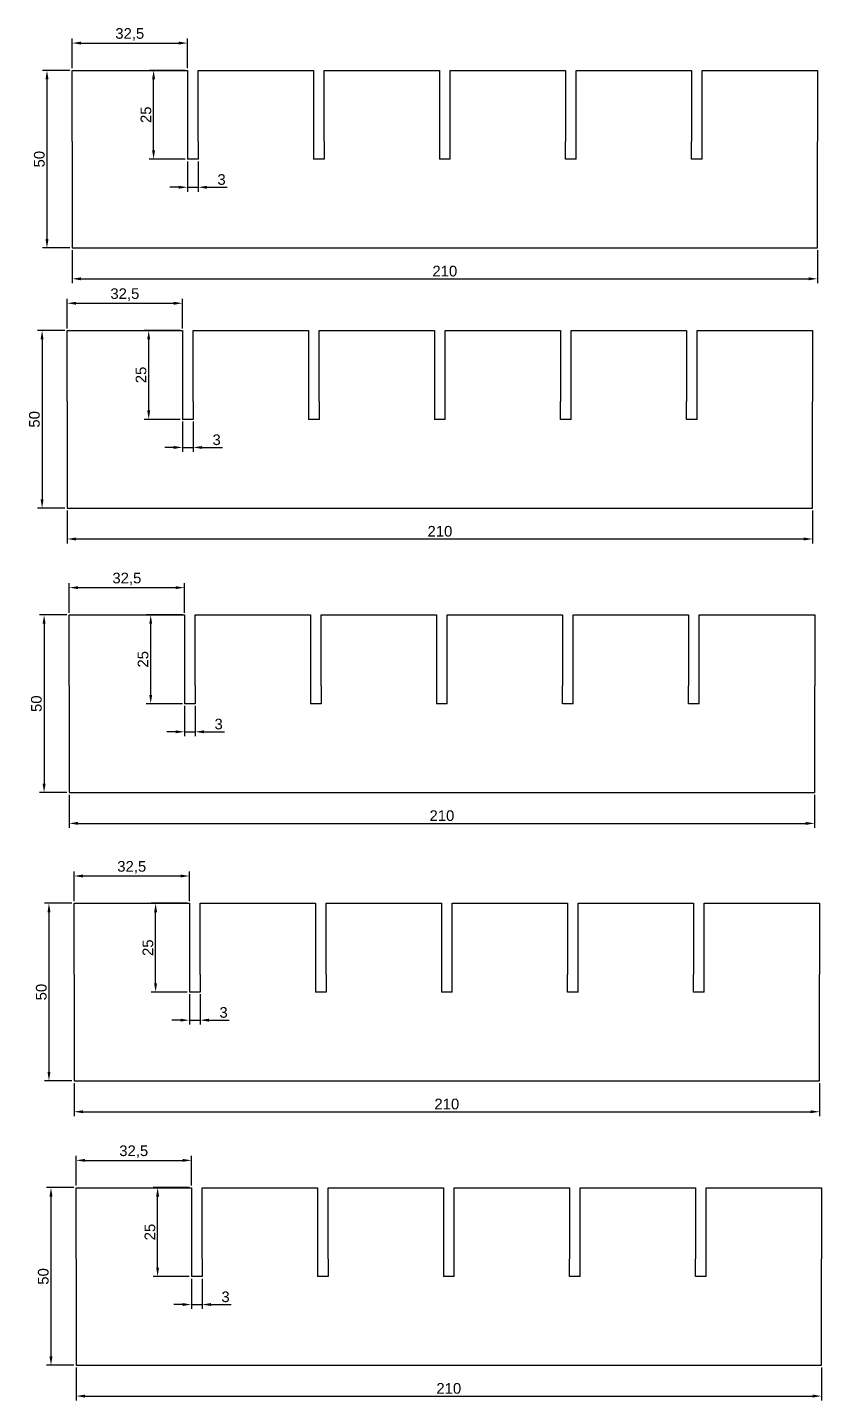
# Model space of a CAD drawing. Header units: millimetres. Extents: x 1713 to 2169, y 1382 to 1769.
# Drawn here: x 1713.5 to 1937.2, y 1382.4 to 1769 of the extents above; entities that cross this region are included whole.
import ezdxf

# ---------------------------------------------------------------- set-up
doc = ezdxf.new("R2010")
doc.units = ezdxf.units.MM
doc.layers.add('치수', color=1, linetype='Continuous')
doc.styles.get("Standard").update_dxf_attribs({"font": 'arial.ttf'})
doc.dimstyles.new('ISO-25', dxfattribs={"dimtxt": 3, "dimasz": 2.5, "dimexe": 1.25, "dimexo": 0.625, "dimtad": 1, "dimtxsty": 'Standard', "dimcen": 2.5, "dimclrt": 2, "dimadec": 0, "dimazin": 0, "dimtfac": 1, "dimtmove": 0, "dimatfit": 3, "dimfxl": 1, "dimarcsym": 0})

# ---------------------------------------------------------------- blocks, each defined once
blk = doc.blocks.new('*D13')
at = {"layer": 'Defpoints', "color": 0, "transparency": 16777216}
for p in [(1727.15, 1442.35), (1720.09, 1392.35), (1727.15, 1392.35)]:
    blk.add_point(p, dxfattribs=at)
at = {"layer": '치수', "color": 0, "lineweight": -2, "transparency": 16777216}
for p, q in [((1726.53, 1442.35), (1718.84, 1442.35)), ((1720.09, 1439.85), (1720.09, 1394.85)), ((1726.53, 1392.35), (1718.84, 1392.35))]:
    blk.add_line(p, q, dxfattribs=at)
at = {"layer": '치수', "color": 0, "transparency": 16777216}
for points in [[(1719.67, 1439.85), (1720.51, 1439.85), (1720.09, 1442.35)], [(1719.67, 1394.85), (1720.51, 1394.85), (1720.09, 1392.35)]]:
    blk.add_solid(points, dxfattribs=at)
at = {"layer": '치수', "color": 2, "transparency": 16777216, "insert": (1717.93, 1417.35), "char_height": 3, "attachment_point": 5, "rotation": 90}
blk.add_mtext('50', dxfattribs=at)
blk = doc.blocks.new('*D14')
at = {"layer": 'Defpoints', "color": 0, "transparency": 16777216}
for p in [(1759.65, 1450.04), (1727.15, 1442.35), (1759.65, 1442.35)]:
    blk.add_point(p, dxfattribs=at)
at = {"layer": '치수', "color": 0, "lineweight": -2, "transparency": 16777216}
for p, q in [((1727.15, 1442.97), (1727.15, 1451.29)), ((1729.65, 1450.04), (1757.15, 1450.04)), ((1759.65, 1442.97), (1759.65, 1451.29))]:
    blk.add_line(p, q, dxfattribs=at)
at = {"layer": '치수', "color": 0, "transparency": 16777216}
for points in [[(1729.65, 1450.45), (1729.65, 1449.62), (1727.15, 1450.04)], [(1757.15, 1450.45), (1757.15, 1449.62), (1759.65, 1450.04)]]:
    blk.add_solid(points, dxfattribs=at)
at = {"layer": '치수', "color": 2, "transparency": 16777216, "insert": (1743.4, 1452.46), "char_height": 3, "attachment_point": 5}
blk.add_mtext('32,5', dxfattribs=at)
blk = doc.blocks.new('*D15')
at = {"layer": 'Defpoints', "color": 0, "transparency": 16777216}
for p in [(1750.12, 1442.35), (1759.65, 1442.35), (1759.65, 1417.35)]:
    blk.add_point(p, dxfattribs=at)
at = {"layer": '치수', "color": 0, "lineweight": -2, "transparency": 16777216}
for p, q in [((1759.03, 1442.35), (1748.87, 1442.35)), ((1750.12, 1419.85), (1750.12, 1439.85)), ((1759.03, 1417.35), (1748.87, 1417.35))]:
    blk.add_line(p, q, dxfattribs=at)
at = {"layer": '치수', "color": 0, "transparency": 16777216}
for points in [[(1749.71, 1439.85), (1750.54, 1439.85), (1750.12, 1442.35)], [(1749.71, 1419.85), (1750.54, 1419.85), (1750.12, 1417.35)]]:
    blk.add_solid(points, dxfattribs=at)
at = {"layer": '치수', "color": 2, "transparency": 16777216, "insert": (1747.97, 1429.85), "char_height": 3, "attachment_point": 5, "rotation": 90}
blk.add_mtext('25', dxfattribs=at)
blk = doc.blocks.new('*D16')
at = {"layer": 'Defpoints', "color": 0, "transparency": 16777216}
for p in [(1759.65, 1417.35), (1762.65, 1417.35), (1762.65, 1409.44)]:
    blk.add_point(p, dxfattribs=at)
at = {"layer": '치수', "color": 0, "lineweight": -2, "transparency": 16777216}
for p, q in [((1759.65, 1416.72), (1759.65, 1408.19)), ((1762.65, 1416.72), (1762.65, 1408.19)), ((1757.15, 1409.44), (1754.65, 1409.44)), ((1759.65, 1409.44), (1762.65, 1409.44)), ((1765.15, 1409.44), (1770.87, 1409.44))]:
    blk.add_line(p, q, dxfattribs=at)
at = {"layer": '치수', "color": 0, "transparency": 16777216}
for points in [[(1757.15, 1409.86), (1757.15, 1409.03), (1759.65, 1409.44)], [(1765.15, 1409.86), (1765.15, 1409.03), (1762.65, 1409.44)]]:
    blk.add_solid(points, dxfattribs=at)
at = {"layer": '치수', "color": 2, "transparency": 16777216, "insert": (1769.26, 1411.6), "char_height": 3, "attachment_point": 5}
blk.add_mtext('3', dxfattribs=at)
blk = doc.blocks.new('*D17')
at = {"layer": 'Defpoints', "color": 0, "transparency": 16777216}
for p in [(1727.15, 1392.35), (1937.15, 1392.35), (1937.15, 1383.67)]:
    blk.add_point(p, dxfattribs=at)
at = {"layer": '치수', "color": 0, "lineweight": -2, "transparency": 16777216}
for p, q in [((1727.15, 1391.72), (1727.15, 1382.42)), ((1937.15, 1391.72), (1937.15, 1382.42)), ((1729.65, 1383.67), (1934.65, 1383.67))]:
    blk.add_line(p, q, dxfattribs=at)
at = {"layer": '치수', "color": 0, "transparency": 16777216}
for points in [[(1729.65, 1384.08), (1729.65, 1383.25), (1727.15, 1383.67)], [(1934.65, 1384.08), (1934.65, 1383.25), (1937.15, 1383.67)]]:
    blk.add_solid(points, dxfattribs=at)
at = {"layer": '치수', "color": 2, "transparency": 16777216, "insert": (1832.15, 1385.82), "char_height": 3, "attachment_point": 5}
blk.add_mtext('210', dxfattribs=at)
blk = doc.blocks.new('*D49')
at = {"layer": 'Defpoints', "color": 0, "transparency": 16777216}
for p in [(1726.59, 1522.41), (1719.52, 1472.41), (1726.59, 1472.41)]:
    blk.add_point(p, dxfattribs=at)
at = {"layer": '치수', "color": 0, "lineweight": -2, "transparency": 16777216}
for p, q in [((1725.96, 1522.41), (1718.27, 1522.41)), ((1719.52, 1519.91), (1719.52, 1474.91)), ((1725.96, 1472.41), (1718.27, 1472.41))]:
    blk.add_line(p, q, dxfattribs=at)
at = {"layer": '치수', "color": 0, "transparency": 16777216}
for points in [[(1719.11, 1519.91), (1719.94, 1519.91), (1719.52, 1522.41)], [(1719.11, 1474.91), (1719.94, 1474.91), (1719.52, 1472.41)]]:
    blk.add_solid(points, dxfattribs=at)
at = {"layer": '치수', "color": 2, "transparency": 16777216, "insert": (1717.37, 1497.41), "char_height": 3, "attachment_point": 5, "rotation": 90}
blk.add_mtext('50', dxfattribs=at)
blk = doc.blocks.new('*D50')
at = {"layer": 'Defpoints', "color": 0, "transparency": 16777216}
for p in [(1759.09, 1530.1), (1726.59, 1522.41), (1759.09, 1522.41)]:
    blk.add_point(p, dxfattribs=at)
at = {"layer": '치수', "color": 0, "lineweight": -2, "transparency": 16777216}
for p, q in [((1726.59, 1523.04), (1726.59, 1531.35)), ((1759.09, 1523.04), (1759.09, 1531.35)), ((1729.09, 1530.1), (1756.59, 1530.1))]:
    blk.add_line(p, q, dxfattribs=at)
at = {"layer": '치수', "color": 0, "transparency": 16777216}
for points in [[(1729.09, 1530.51), (1729.09, 1529.68), (1726.59, 1530.1)], [(1756.59, 1530.51), (1756.59, 1529.68), (1759.09, 1530.1)]]:
    blk.add_solid(points, dxfattribs=at)
at = {"layer": '치수', "color": 2, "transparency": 16777216, "insert": (1742.84, 1532.53), "char_height": 3, "attachment_point": 5}
blk.add_mtext('32,5', dxfattribs=at)
blk = doc.blocks.new('*D51')
at = {"layer": 'Defpoints', "color": 0, "transparency": 16777216}
for p in [(1749.56, 1522.41), (1759.09, 1522.41), (1759.09, 1497.41)]:
    blk.add_point(p, dxfattribs=at)
at = {"layer": '치수', "color": 0, "lineweight": -2, "transparency": 16777216}
for p, q in [((1758.46, 1522.41), (1748.31, 1522.41)), ((1749.56, 1499.91), (1749.56, 1519.91)), ((1758.46, 1497.41), (1748.31, 1497.41))]:
    blk.add_line(p, q, dxfattribs=at)
at = {"layer": '치수', "color": 0, "transparency": 16777216}
for points in [[(1749.14, 1519.91), (1749.97, 1519.91), (1749.56, 1522.41)], [(1749.14, 1499.91), (1749.97, 1499.91), (1749.56, 1497.41)]]:
    blk.add_solid(points, dxfattribs=at)
at = {"layer": '치수', "color": 2, "transparency": 16777216, "insert": (1747.4, 1509.91), "char_height": 3, "attachment_point": 5, "rotation": 90}
blk.add_mtext('25', dxfattribs=at)
blk = doc.blocks.new('*D52')
at = {"layer": 'Defpoints', "color": 0, "transparency": 16777216}
for p in [(1759.09, 1497.41), (1762.09, 1497.41), (1762.09, 1489.51)]:
    blk.add_point(p, dxfattribs=at)
at = {"layer": '치수', "color": 0, "lineweight": -2, "transparency": 16777216}
for p, q in [((1759.09, 1496.79), (1759.09, 1488.26)), ((1762.09, 1496.79), (1762.09, 1488.26)), ((1756.59, 1489.51), (1754.09, 1489.51)), ((1759.09, 1489.51), (1762.09, 1489.51)), ((1764.59, 1489.51), (1770.3, 1489.51))]:
    blk.add_line(p, q, dxfattribs=at)
at = {"layer": '치수', "color": 0, "transparency": 16777216}
for points in [[(1756.59, 1489.92), (1756.59, 1489.09), (1759.09, 1489.51)], [(1764.59, 1489.92), (1764.59, 1489.09), (1762.09, 1489.51)]]:
    blk.add_solid(points, dxfattribs=at)
at = {"layer": '치수', "color": 2, "transparency": 16777216, "insert": (1768.7, 1491.66), "char_height": 3, "attachment_point": 5}
blk.add_mtext('3', dxfattribs=at)
blk = doc.blocks.new('*D53')
at = {"layer": 'Defpoints', "color": 0, "transparency": 16777216}
for p in [(1726.59, 1472.41), (1936.59, 1472.41), (1936.59, 1463.73)]:
    blk.add_point(p, dxfattribs=at)
at = {"layer": '치수', "color": 0, "lineweight": -2, "transparency": 16777216}
for p, q in [((1726.59, 1471.79), (1726.59, 1462.48)), ((1936.59, 1471.79), (1936.59, 1462.48)), ((1729.09, 1463.73), (1934.09, 1463.73))]:
    blk.add_line(p, q, dxfattribs=at)
at = {"layer": '치수', "color": 0, "transparency": 16777216}
for points in [[(1729.09, 1464.14), (1729.09, 1463.31), (1726.59, 1463.73)], [(1934.09, 1464.14), (1934.09, 1463.31), (1936.59, 1463.73)]]:
    blk.add_solid(points, dxfattribs=at)
at = {"layer": '치수', "color": 2, "transparency": 16777216, "insert": (1831.59, 1465.88), "char_height": 3, "attachment_point": 5}
blk.add_mtext('210', dxfattribs=at)
blk = doc.blocks.new('*D80')
at = {"layer": 'Defpoints', "color": 0, "transparency": 16777216}
for p in [(1725.21, 1603.6), (1718.15, 1553.6), (1725.21, 1553.6)]:
    blk.add_point(p, dxfattribs=at)
at = {"layer": '치수', "color": 0, "lineweight": -2, "transparency": 16777216}
for p, q in [((1724.59, 1603.6), (1716.9, 1603.6)), ((1718.15, 1601.1), (1718.15, 1556.1)), ((1724.59, 1553.6), (1716.9, 1553.6))]:
    blk.add_line(p, q, dxfattribs=at)
at = {"layer": '치수', "color": 0, "transparency": 16777216}
for points in [[(1717.73, 1601.1), (1718.57, 1601.1), (1718.15, 1603.6)], [(1717.73, 1556.1), (1718.57, 1556.1), (1718.15, 1553.6)]]:
    blk.add_solid(points, dxfattribs=at)
at = {"layer": '치수', "color": 2, "transparency": 16777216, "insert": (1715.99, 1578.6), "char_height": 3, "attachment_point": 5, "rotation": 90}
blk.add_mtext('50', dxfattribs=at)
blk = doc.blocks.new('*D81')
at = {"layer": 'Defpoints', "color": 0, "transparency": 16777216}
for p in [(1757.71, 1611.28), (1725.21, 1603.6), (1757.71, 1603.6)]:
    blk.add_point(p, dxfattribs=at)
at = {"layer": '치수', "color": 0, "lineweight": -2, "transparency": 16777216}
for p, q in [((1725.21, 1604.22), (1725.21, 1612.53)), ((1757.71, 1604.22), (1757.71, 1612.53)), ((1727.71, 1611.28), (1755.21, 1611.28))]:
    blk.add_line(p, q, dxfattribs=at)
at = {"layer": '치수', "color": 0, "transparency": 16777216}
for points in [[(1727.71, 1611.7), (1727.71, 1610.87), (1725.21, 1611.28)], [(1755.21, 1611.7), (1755.21, 1610.87), (1757.71, 1611.28)]]:
    blk.add_solid(points, dxfattribs=at)
at = {"layer": '치수', "color": 2, "transparency": 16777216, "insert": (1741.46, 1613.71), "char_height": 3, "attachment_point": 5}
blk.add_mtext('32,5', dxfattribs=at)
blk = doc.blocks.new('*D82')
at = {"layer": 'Defpoints', "color": 0, "transparency": 16777216}
for p in [(1748.18, 1603.6), (1757.71, 1603.6), (1757.71, 1578.6)]:
    blk.add_point(p, dxfattribs=at)
at = {"layer": '치수', "color": 0, "lineweight": -2, "transparency": 16777216}
for p, q in [((1757.09, 1603.6), (1746.93, 1603.6)), ((1748.18, 1581.1), (1748.18, 1601.1)), ((1757.09, 1578.6), (1746.93, 1578.6))]:
    blk.add_line(p, q, dxfattribs=at)
at = {"layer": '치수', "color": 0, "transparency": 16777216}
for points in [[(1747.77, 1601.1), (1748.6, 1601.1), (1748.18, 1603.6)], [(1747.77, 1581.1), (1748.6, 1581.1), (1748.18, 1578.6)]]:
    blk.add_solid(points, dxfattribs=at)
at = {"layer": '치수', "color": 2, "transparency": 16777216, "insert": (1746.03, 1591.1), "char_height": 3, "attachment_point": 5, "rotation": 90}
blk.add_mtext('25', dxfattribs=at)
blk = doc.blocks.new('*D83')
at = {"layer": 'Defpoints', "color": 0, "transparency": 16777216}
for p in [(1757.71, 1578.6), (1760.71, 1578.6), (1760.71, 1570.69)]:
    blk.add_point(p, dxfattribs=at)
at = {"layer": '치수', "color": 0, "lineweight": -2, "transparency": 16777216}
for p, q in [((1757.71, 1577.97), (1757.71, 1569.44)), ((1760.71, 1577.97), (1760.71, 1569.44)), ((1755.21, 1570.69), (1752.71, 1570.69)), ((1757.71, 1570.69), (1760.71, 1570.69)), ((1763.21, 1570.69), (1768.93, 1570.69))]:
    blk.add_line(p, q, dxfattribs=at)
at = {"layer": '치수', "color": 0, "transparency": 16777216}
for points in [[(1755.21, 1571.11), (1755.21, 1570.28), (1757.71, 1570.69)], [(1763.21, 1571.11), (1763.21, 1570.28), (1760.71, 1570.69)]]:
    blk.add_solid(points, dxfattribs=at)
at = {"layer": '치수', "color": 2, "transparency": 16777216, "insert": (1767.32, 1572.85), "char_height": 3, "attachment_point": 5}
blk.add_mtext('3', dxfattribs=at)
blk = doc.blocks.new('*D84')
at = {"layer": 'Defpoints', "color": 0, "transparency": 16777216}
for p in [(1725.21, 1553.6), (1935.21, 1553.6), (1935.21, 1544.91)]:
    blk.add_point(p, dxfattribs=at)
at = {"layer": '치수', "color": 0, "lineweight": -2, "transparency": 16777216}
for p, q in [((1725.21, 1552.97), (1725.21, 1543.66)), ((1935.21, 1552.97), (1935.21, 1543.66)), ((1727.71, 1544.91), (1932.71, 1544.91))]:
    blk.add_line(p, q, dxfattribs=at)
at = {"layer": '치수', "color": 0, "transparency": 16777216}
for points in [[(1727.71, 1545.33), (1727.71, 1544.5), (1725.21, 1544.91)], [(1932.71, 1545.33), (1932.71, 1544.5), (1935.21, 1544.91)]]:
    blk.add_solid(points, dxfattribs=at)
at = {"layer": '치수', "color": 2, "transparency": 16777216, "insert": (1830.21, 1547.07), "char_height": 3, "attachment_point": 5}
blk.add_mtext('210', dxfattribs=at)
blk = doc.blocks.new('*D90')
at = {"layer": 'Defpoints', "color": 0, "transparency": 16777216}
for p in [(1724.65, 1683.66), (1717.58, 1633.66), (1724.65, 1633.66)]:
    blk.add_point(p, dxfattribs=at)
at = {"layer": '치수', "color": 0, "lineweight": -2, "transparency": 16777216}
for p, q in [((1724.02, 1683.66), (1716.33, 1683.66)), ((1717.58, 1681.16), (1717.58, 1636.16)), ((1724.02, 1633.66), (1716.33, 1633.66))]:
    blk.add_line(p, q, dxfattribs=at)
at = {"layer": '치수', "color": 0, "transparency": 16777216}
for points in [[(1717.17, 1681.16), (1718, 1681.16), (1717.58, 1683.66)], [(1717.17, 1636.16), (1718, 1636.16), (1717.58, 1633.66)]]:
    blk.add_solid(points, dxfattribs=at)
at = {"layer": '치수', "color": 2, "transparency": 16777216, "insert": (1715.43, 1658.66), "char_height": 3, "attachment_point": 5, "rotation": 90}
blk.add_mtext('50', dxfattribs=at)
blk = doc.blocks.new('*D91')
at = {"layer": 'Defpoints', "color": 0, "transparency": 16777216}
for p in [(1757.15, 1691.35), (1724.65, 1683.66), (1757.15, 1683.66)]:
    blk.add_point(p, dxfattribs=at)
at = {"layer": '치수', "color": 0, "lineweight": -2, "transparency": 16777216}
for p, q in [((1724.65, 1684.28), (1724.65, 1692.6)), ((1727.15, 1691.35), (1754.65, 1691.35)), ((1757.15, 1684.28), (1757.15, 1692.6))]:
    blk.add_line(p, q, dxfattribs=at)
at = {"layer": '치수', "color": 0, "transparency": 16777216}
for points in [[(1727.15, 1691.76), (1727.15, 1690.93), (1724.65, 1691.35)], [(1754.65, 1691.76), (1754.65, 1690.93), (1757.15, 1691.35)]]:
    blk.add_solid(points, dxfattribs=at)
at = {"layer": '치수', "color": 2, "transparency": 16777216, "insert": (1740.9, 1693.78), "char_height": 3, "attachment_point": 5}
blk.add_mtext('32,5', dxfattribs=at)
blk = doc.blocks.new('*D92')
at = {"layer": 'Defpoints', "color": 0, "transparency": 16777216}
for p in [(1747.62, 1683.66), (1757.15, 1683.66), (1757.15, 1658.66)]:
    blk.add_point(p, dxfattribs=at)
at = {"layer": '치수', "color": 0, "lineweight": -2, "transparency": 16777216}
for p, q in [((1756.52, 1683.66), (1746.37, 1683.66)), ((1747.62, 1661.16), (1747.62, 1681.16)), ((1756.52, 1658.66), (1746.37, 1658.66))]:
    blk.add_line(p, q, dxfattribs=at)
at = {"layer": '치수', "color": 0, "transparency": 16777216}
for points in [[(1747.2, 1681.16), (1748.03, 1681.16), (1747.62, 1683.66)], [(1747.2, 1661.16), (1748.03, 1661.16), (1747.62, 1658.66)]]:
    blk.add_solid(points, dxfattribs=at)
at = {"layer": '치수', "color": 2, "transparency": 16777216, "insert": (1745.46, 1671.16), "char_height": 3, "attachment_point": 5, "rotation": 90}
blk.add_mtext('25', dxfattribs=at)
blk = doc.blocks.new('*D93')
at = {"layer": 'Defpoints', "color": 0, "transparency": 16777216}
for p in [(1757.15, 1658.66), (1760.15, 1658.66), (1760.15, 1650.76)]:
    blk.add_point(p, dxfattribs=at)
at = {"layer": '치수', "color": 0, "lineweight": -2, "transparency": 16777216}
for p, q in [((1757.15, 1658.03), (1757.15, 1649.51)), ((1760.15, 1658.03), (1760.15, 1649.51)), ((1754.65, 1650.76), (1752.15, 1650.76)), ((1757.15, 1650.76), (1760.15, 1650.76)), ((1762.65, 1650.76), (1768.36, 1650.76))]:
    blk.add_line(p, q, dxfattribs=at)
at = {"layer": '치수', "color": 0, "transparency": 16777216}
for points in [[(1754.65, 1651.17), (1754.65, 1650.34), (1757.15, 1650.76)], [(1762.65, 1651.17), (1762.65, 1650.34), (1760.15, 1650.76)]]:
    blk.add_solid(points, dxfattribs=at)
at = {"layer": '치수', "color": 2, "transparency": 16777216, "insert": (1766.76, 1652.91), "char_height": 3, "attachment_point": 5}
blk.add_mtext('3', dxfattribs=at)
blk = doc.blocks.new('*D94')
at = {"layer": 'Defpoints', "color": 0, "transparency": 16777216}
for p in [(1724.65, 1633.66), (1934.65, 1633.66), (1934.65, 1624.98)]:
    blk.add_point(p, dxfattribs=at)
at = {"layer": '치수', "color": 0, "lineweight": -2, "transparency": 16777216}
for p, q in [((1724.65, 1633.03), (1724.65, 1623.73)), ((1934.65, 1633.03), (1934.65, 1623.73)), ((1727.15, 1624.98), (1932.15, 1624.98))]:
    blk.add_line(p, q, dxfattribs=at)
at = {"layer": '치수', "color": 0, "transparency": 16777216}
for points in [[(1727.15, 1625.39), (1727.15, 1624.56), (1724.65, 1624.98)], [(1932.15, 1625.39), (1932.15, 1624.56), (1934.65, 1624.98)]]:
    blk.add_solid(points, dxfattribs=at)
at = {"layer": '치수', "color": 2, "transparency": 16777216, "insert": (1829.65, 1627.13), "char_height": 3, "attachment_point": 5}
blk.add_mtext('210', dxfattribs=at)
blk = doc.blocks.new('*D120')
at = {"layer": 'Defpoints', "color": 0, "transparency": 16777216}
for p in [(1726.03, 1756.92), (1718.96, 1706.92), (1726.03, 1706.92)]:
    blk.add_point(p, dxfattribs=at)
at = {"layer": '치수', "color": 0, "lineweight": -2, "transparency": 16777216}
for p, q in [((1725.4, 1756.92), (1717.71, 1756.92)), ((1718.96, 1754.42), (1718.96, 1709.42)), ((1725.4, 1706.92), (1717.71, 1706.92))]:
    blk.add_line(p, q, dxfattribs=at)
at = {"layer": '치수', "color": 0, "transparency": 16777216}
for points in [[(1718.55, 1754.42), (1719.38, 1754.42), (1718.96, 1756.92)], [(1718.55, 1709.42), (1719.38, 1709.42), (1718.96, 1706.92)]]:
    blk.add_solid(points, dxfattribs=at)
at = {"layer": '치수', "color": 2, "transparency": 16777216, "insert": (1716.81, 1731.92), "char_height": 3, "attachment_point": 5, "rotation": 90}
blk.add_mtext('50', dxfattribs=at)
blk = doc.blocks.new('*D121')
at = {"layer": 'Defpoints', "color": 0, "transparency": 16777216}
for p in [(1758.53, 1764.6), (1726.03, 1756.92), (1758.53, 1756.92)]:
    blk.add_point(p, dxfattribs=at)
at = {"layer": '치수', "color": 0, "lineweight": -2, "transparency": 16777216}
for p, q in [((1726.03, 1757.54), (1726.03, 1765.85)), ((1728.53, 1764.6), (1756.03, 1764.6)), ((1758.53, 1757.54), (1758.53, 1765.85))]:
    blk.add_line(p, q, dxfattribs=at)
at = {"layer": '치수', "color": 0, "transparency": 16777216}
for points in [[(1728.53, 1765.02), (1728.53, 1764.19), (1726.03, 1764.6)], [(1756.03, 1765.02), (1756.03, 1764.19), (1758.53, 1764.6)]]:
    blk.add_solid(points, dxfattribs=at)
at = {"layer": '치수', "color": 2, "transparency": 16777216, "insert": (1742.28, 1767.03), "char_height": 3, "attachment_point": 5}
blk.add_mtext('32,5', dxfattribs=at)
blk = doc.blocks.new('*D122')
at = {"layer": 'Defpoints', "color": 0, "transparency": 16777216}
for p in [(1749, 1756.92), (1758.53, 1756.92), (1758.53, 1731.92)]:
    blk.add_point(p, dxfattribs=at)
at = {"layer": '치수', "color": 0, "lineweight": -2, "transparency": 16777216}
for p, q in [((1757.9, 1756.92), (1747.75, 1756.92)), ((1749, 1734.42), (1749, 1754.42)), ((1757.9, 1731.92), (1747.75, 1731.92))]:
    blk.add_line(p, q, dxfattribs=at)
at = {"layer": '치수', "color": 0, "transparency": 16777216}
for points in [[(1748.58, 1754.42), (1749.41, 1754.42), (1749, 1756.92)], [(1748.58, 1734.42), (1749.41, 1734.42), (1749, 1731.92)]]:
    blk.add_solid(points, dxfattribs=at)
at = {"layer": '치수', "color": 2, "transparency": 16777216, "insert": (1746.84, 1744.42), "char_height": 3, "attachment_point": 5, "rotation": 90}
blk.add_mtext('25', dxfattribs=at)
blk = doc.blocks.new('*D123')
at = {"layer": 'Defpoints', "color": 0, "transparency": 16777216}
for p in [(1758.53, 1731.92), (1761.53, 1731.92), (1761.53, 1724.01)]:
    blk.add_point(p, dxfattribs=at)
at = {"layer": '치수', "color": 0, "lineweight": -2, "transparency": 16777216}
for p, q in [((1758.53, 1731.29), (1758.53, 1722.76)), ((1761.53, 1731.29), (1761.53, 1722.76)), ((1756.03, 1724.01), (1753.53, 1724.01)), ((1758.53, 1724.01), (1761.53, 1724.01)), ((1764.03, 1724.01), (1769.74, 1724.01))]:
    blk.add_line(p, q, dxfattribs=at)
at = {"layer": '치수', "color": 0, "transparency": 16777216}
for points in [[(1756.03, 1724.43), (1756.03, 1723.59), (1758.53, 1724.01)], [(1764.03, 1724.43), (1764.03, 1723.59), (1761.53, 1724.01)]]:
    blk.add_solid(points, dxfattribs=at)
at = {"layer": '치수', "color": 2, "transparency": 16777216, "insert": (1768.14, 1726.17), "char_height": 3, "attachment_point": 5}
blk.add_mtext('3', dxfattribs=at)
blk = doc.blocks.new('*D124')
at = {"layer": 'Defpoints', "color": 0, "transparency": 16777216}
for p in [(1726.03, 1706.92), (1936.03, 1706.92), (1936.03, 1698.23)]:
    blk.add_point(p, dxfattribs=at)
at = {"layer": '치수', "color": 0, "lineweight": -2, "transparency": 16777216}
for p, q in [((1726.03, 1706.29), (1726.03, 1696.98)), ((1936.03, 1706.29), (1936.03, 1696.98)), ((1728.53, 1698.23), (1933.53, 1698.23))]:
    blk.add_line(p, q, dxfattribs=at)
at = {"layer": '치수', "color": 0, "transparency": 16777216}
for points in [[(1728.53, 1698.65), (1728.53, 1697.82), (1726.03, 1698.23)], [(1933.53, 1698.65), (1933.53, 1697.82), (1936.03, 1698.23)]]:
    blk.add_solid(points, dxfattribs=at)
at = {"layer": '치수', "color": 2, "transparency": 16777216, "insert": (1831.03, 1700.39), "char_height": 3, "attachment_point": 5}
blk.add_mtext('210', dxfattribs=at)

msp = doc.modelspace()

# ---------------------------------------------------------------- linework, layer by layer
for p, q in [((1726.029, 1736.916), (1726.029, 1756.916)), ((1726.029, 1756.916), (1758.529, 1756.916)), ((1758.529, 1756.916), (1758.529, 1736.916)), ((1761.529, 1736.916), (1761.529, 1756.916)), ((1761.529, 1756.916), (1794.029, 1756.916)), ((1794.029, 1756.916), (1794.029, 1736.916)), ((1797.029, 1736.916), (1797.029, 1756.916)), ((1797.029, 1756.916), (1829.529, 1756.916)), ((1829.529, 1756.916), (1829.529, 1736.916)), ((1832.529, 1736.916), (1832.529, 1756.916)), ((1832.529, 1756.916), (1865.029, 1756.916)), ((1865.029, 1756.916), (1865.029, 1736.916)), ((1868.029, 1736.916), (1868.029, 1756.916)), ((1868.029, 1756.916), (1900.529, 1756.916)), ((1900.529, 1756.916), (1900.529, 1736.916)), ((1903.529, 1736.916), (1903.529, 1756.916)), ((1903.529, 1756.916), (1936.029, 1756.916)), ((1936.029, 1756.916), (1936.029, 1736.916)), ((1726.029, 1736.916), (1726.029, 1706.916)), ((1758.529, 1736.916), (1758.529, 1731.916)), ((1761.529, 1736.916), (1761.529, 1731.916)), ((1794.029, 1736.916), (1794.029, 1731.916)), ((1797.029, 1736.916), (1797.029, 1731.916)), ((1829.529, 1736.916), (1829.529, 1731.916)), ((1832.529, 1731.916), (1832.529, 1736.916)), ((1865.029, 1731.916), (1865.029, 1736.916)), ((1868.029, 1731.916), (1868.029, 1736.916)), ((1900.529, 1731.916), (1900.529, 1736.916)), ((1903.529, 1731.916), (1903.529, 1736.916)), ((1936.029, 1706.916), (1936.029, 1736.916)), ((1761.529, 1731.916), (1758.529, 1731.916)), ((1797.029, 1731.916), (1794.029, 1731.916)), ((1832.529, 1731.916), (1829.529, 1731.916)), ((1868.029, 1731.916), (1865.029, 1731.916)), ((1903.529, 1731.916), (1900.529, 1731.916)), ((1726.029, 1706.916), (1936.029, 1706.916)), ((1724.648, 1663.66), (1724.648, 1683.66)), ((1724.648, 1683.66), (1757.148, 1683.66)), ((1757.148, 1683.66), (1757.148, 1663.66)), ((1760.148, 1663.66), (1760.148, 1683.66)), ((1760.148, 1683.66), (1792.648, 1683.66)), ((1792.648, 1683.66), (1792.648, 1663.66)), ((1795.648, 1663.66), (1795.648, 1683.66)), ((1795.648, 1683.66), (1828.148, 1683.66)), ((1828.148, 1683.66), (1828.148, 1663.66)), ((1831.148, 1663.66), (1831.148, 1683.66)), ((1831.148, 1683.66), (1863.648, 1683.66)), ((1863.648, 1683.66), (1863.648, 1663.66)), ((1866.648, 1663.66), (1866.648, 1683.66)), ((1866.648, 1683.66), (1899.148, 1683.66)), ((1899.148, 1683.66), (1899.148, 1663.66)), ((1902.148, 1663.66), (1902.148, 1683.66)), ((1902.148, 1683.66), (1934.648, 1683.66)), ((1934.648, 1683.66), (1934.648, 1663.66)), ((1724.648, 1663.66), (1724.648, 1633.66)), ((1757.148, 1663.66), (1757.148, 1658.66)), ((1760.148, 1663.66), (1760.148, 1658.66)), ((1792.648, 1663.66), (1792.648, 1658.66)), ((1795.648, 1663.66), (1795.648, 1658.66)), ((1828.148, 1663.66), (1828.148, 1658.66)), ((1831.148, 1658.66), (1831.148, 1663.66)), ((1863.648, 1658.66), (1863.648, 1663.66)), ((1866.648, 1658.66), (1866.648, 1663.66)), ((1899.148, 1658.66), (1899.148, 1663.66)), ((1902.148, 1658.66), (1902.148, 1663.66)), ((1934.648, 1633.66), (1934.648, 1663.66)), ((1760.148, 1658.66), (1757.148, 1658.66)), ((1795.648, 1658.66), (1792.648, 1658.66)), ((1831.148, 1658.66), (1828.148, 1658.66)), ((1866.648, 1658.66), (1863.648, 1658.66)), ((1902.148, 1658.66), (1899.148, 1658.66)), ((1724.648, 1633.66), (1934.648, 1633.66)), ((1725.215, 1583.597), (1725.215, 1603.597)), ((1725.215, 1603.597), (1757.715, 1603.597)), ((1757.715, 1603.597), (1757.715, 1583.597)), ((1760.715, 1583.597), (1760.715, 1603.597)), ((1760.715, 1603.597), (1793.215, 1603.597)), ((1793.215, 1603.597), (1793.215, 1583.597)), ((1796.215, 1583.597), (1796.215, 1603.597)), ((1796.215, 1603.597), (1828.715, 1603.597)), ((1828.715, 1603.597), (1828.715, 1583.597)), ((1831.715, 1583.597), (1831.715, 1603.597)), ((1831.715, 1603.597), (1864.215, 1603.597)), ((1864.215, 1603.597), (1864.215, 1583.597)), ((1867.215, 1583.597), (1867.215, 1603.597)), ((1867.215, 1603.597), (1899.715, 1603.597)), ((1899.715, 1603.597), (1899.715, 1583.597)), ((1902.715, 1583.597), (1902.715, 1603.597)), ((1902.715, 1603.597), (1935.215, 1603.597)), ((1935.215, 1603.597), (1935.215, 1583.597)), ((1725.215, 1583.597), (1725.215, 1553.597)), ((1757.715, 1583.597), (1757.715, 1578.597)), ((1760.715, 1583.597), (1760.715, 1578.597)), ((1793.215, 1583.597), (1793.215, 1578.597)), ((1796.215, 1583.597), (1796.215, 1578.597)), ((1828.715, 1583.597), (1828.715, 1578.597)), ((1831.715, 1578.597), (1831.715, 1583.597)), ((1864.215, 1578.597), (1864.215, 1583.597)), ((1867.215, 1578.597), (1867.215, 1583.597)), ((1899.715, 1578.597), (1899.715, 1583.597)), ((1902.715, 1578.597), (1902.715, 1583.597)), ((1935.215, 1553.597), (1935.215, 1583.597)), ((1760.715, 1578.597), (1757.715, 1578.597)), ((1796.215, 1578.597), (1793.215, 1578.597)), ((1831.715, 1578.597), (1828.715, 1578.597)), ((1867.215, 1578.597), (1864.215, 1578.597)), ((1902.715, 1578.597), (1899.715, 1578.597)), ((1725.215, 1553.597), (1935.215, 1553.597)), ((1726.588, 1502.411), (1726.588, 1522.411)), ((1726.588, 1522.411), (1759.088, 1522.411)), ((1759.088, 1522.411), (1759.088, 1502.411)), ((1762.088, 1502.411), (1762.088, 1522.411)), ((1762.088, 1522.411), (1794.588, 1522.411)), ((1794.588, 1522.411), (1794.588, 1502.411)), ((1797.588, 1502.411), (1797.588, 1522.411)), ((1797.588, 1522.411), (1830.088, 1522.411)), ((1830.088, 1522.411), (1830.088, 1502.411)), ((1833.088, 1502.411), (1833.088, 1522.411)), ((1833.088, 1522.411), (1865.588, 1522.411)), ((1865.588, 1522.411), (1865.588, 1502.411)), ((1868.588, 1502.411), (1868.588, 1522.411)), ((1868.588, 1522.411), (1901.088, 1522.411)), ((1901.088, 1522.411), (1901.088, 1502.411)), ((1904.088, 1502.411), (1904.088, 1522.411)), ((1904.088, 1522.411), (1936.588, 1522.411)), ((1936.588, 1522.411), (1936.588, 1502.411)), ((1726.588, 1502.411), (1726.588, 1472.411)), ((1759.088, 1502.411), (1759.088, 1497.411)), ((1762.088, 1502.411), (1762.088, 1497.411)), ((1794.588, 1502.411), (1794.588, 1497.411)), ((1797.588, 1502.411), (1797.588, 1497.411)), ((1830.088, 1502.411), (1830.088, 1497.411)), ((1833.088, 1497.411), (1833.088, 1502.411)), ((1865.588, 1497.411), (1865.588, 1502.411)), ((1868.588, 1497.411), (1868.588, 1502.411)), ((1901.088, 1497.411), (1901.088, 1502.411)), ((1904.088, 1497.411), (1904.088, 1502.411)), ((1936.588, 1472.411), (1936.588, 1502.411)), ((1762.088, 1497.411), (1759.088, 1497.411)), ((1797.588, 1497.411), (1794.588, 1497.411)), ((1833.088, 1497.411), (1830.088, 1497.411)), ((1868.588, 1497.411), (1865.588, 1497.411)), ((1904.088, 1497.411), (1901.088, 1497.411)), ((1726.588, 1472.411), (1936.588, 1472.411)), ((1727.155, 1422.348), (1727.155, 1442.348)), ((1727.155, 1442.348), (1759.655, 1442.348)), ((1759.655, 1442.348), (1759.655, 1422.348)), ((1762.655, 1422.348), (1762.655, 1442.348)), ((1762.655, 1442.348), (1795.155, 1442.348)), ((1795.155, 1442.348), (1795.155, 1422.348)), ((1798.155, 1422.348), (1798.155, 1442.348)), ((1798.155, 1442.348), (1830.655, 1442.348)), ((1830.655, 1442.348), (1830.655, 1422.348)), ((1833.655, 1422.348), (1833.655, 1442.348)), ((1833.655, 1442.348), (1866.155, 1442.348)), ((1866.155, 1442.348), (1866.155, 1422.348)), ((1869.155, 1422.348), (1869.155, 1442.348)), ((1869.155, 1442.348), (1901.655, 1442.348)), ((1901.655, 1442.348), (1901.655, 1422.348)), ((1904.655, 1422.348), (1904.655, 1442.348)), ((1904.655, 1442.348), (1937.155, 1442.348)), ((1937.155, 1442.348), (1937.155, 1422.348)), ((1727.155, 1422.348), (1727.155, 1392.348)), ((1759.655, 1422.348), (1759.655, 1417.348)), ((1762.655, 1422.348), (1762.655, 1417.348)), ((1795.155, 1422.348), (1795.155, 1417.348)), ((1798.155, 1422.348), (1798.155, 1417.348)), ((1830.655, 1422.348), (1830.655, 1417.348)), ((1833.655, 1417.348), (1833.655, 1422.348)), ((1866.155, 1417.348), (1866.155, 1422.348)), ((1869.155, 1417.348), (1869.155, 1422.348)), ((1901.655, 1417.348), (1901.655, 1422.348)), ((1904.655, 1417.348), (1904.655, 1422.348)), ((1937.155, 1392.348), (1937.155, 1422.348)), ((1762.655, 1417.348), (1759.655, 1417.348)), ((1798.155, 1417.348), (1795.155, 1417.348)), ((1833.655, 1417.348), (1830.655, 1417.348)), ((1869.155, 1417.348), (1866.155, 1417.348)), ((1904.655, 1417.348), (1901.655, 1417.348)), ((1727.155, 1392.348), (1937.155, 1392.348))]:
    msp.add_line(p, q)

# ---------------------------------------------------------------- dimensions: what is measured, and where the dimension line sits
at = {"layer": '치수'}
for base, p1, p2, picture, middle in [((1758.529, 1764.603), (1726.029, 1756.916), (1758.529, 1756.916), '*D121', (1742.279, 1767.031)), ((1761.529, 1724.012), (1758.529, 1731.916), (1761.529, 1731.916), '*D123', (1768.136, 1726.169)), ((1936.029, 1698.233), (1726.029, 1706.916), (1936.029, 1706.916), '*D124', (1831.029, 1700.39)), ((1757.148, 1691.347), (1724.648, 1683.66), (1757.148, 1683.66), '*D91', (1740.898, 1693.775)), ((1760.148, 1650.756), (1757.148, 1658.66), (1760.148, 1658.66), '*D93', (1766.756, 1652.913)), ((1934.648, 1624.977), (1724.648, 1633.66), (1934.648, 1633.66), '*D94', (1829.648, 1627.134)), ((1757.715, 1611.285), (1725.215, 1603.597), (1757.715, 1603.597), '*D81', (1741.465, 1613.713)), ((1760.715, 1570.693), (1757.715, 1578.597), (1760.715, 1578.597), '*D83', (1767.322, 1572.851)), ((1935.215, 1544.914), (1725.215, 1553.597), (1935.215, 1553.597), '*D84', (1830.215, 1547.071)), ((1759.088, 1530.098), (1726.588, 1522.411), (1759.088, 1522.411), '*D50', (1742.838, 1532.526)), ((1762.088, 1489.506), (1759.088, 1497.411), (1762.088, 1497.411), '*D52', (1768.695, 1491.664)), ((1936.588, 1463.728), (1726.588, 1472.411), (1936.588, 1472.411), '*D53', (1831.588, 1465.884)), ((1759.655, 1450.036), (1727.155, 1442.348), (1759.655, 1442.348), '*D14', (1743.405, 1452.463)), ((1762.655, 1409.444), (1759.655, 1417.348), (1762.655, 1417.348), '*D16', (1769.262, 1411.602)), ((1937.155, 1383.665), (1727.155, 1392.348), (1937.155, 1392.348), '*D17', (1832.155, 1385.822))]:
    dim = msp.add_linear_dim(base=base, p1=p1, p2=p2, dimstyle='ISO-25', dxfattribs=at)
    dim.commit()
    dim.dimension.update_dxf_attribs({"geometry": picture, "text_midpoint": middle})
for base, p1, p2, picture, middle in [((1718.964, 1706.916), (1726.029, 1756.916), (1726.029, 1706.916), '*D120', (1716.808, 1731.916)), ((1748.996, 1756.916), (1758.529, 1731.916), (1758.529, 1756.916), '*D122', (1746.839, 1744.416)), ((1717.584, 1633.66), (1724.648, 1683.66), (1724.648, 1633.66), '*D90', (1715.427, 1658.66)), ((1747.616, 1683.66), (1757.148, 1658.66), (1757.148, 1683.66), '*D92', (1745.459, 1671.16)), ((1718.151, 1553.597), (1725.215, 1603.597), (1725.215, 1553.597), '*D80', (1715.994, 1578.597)), ((1748.182, 1603.597), (1757.715, 1578.597), (1757.715, 1603.597), '*D82', (1746.025, 1591.097)), ((1719.524, 1472.411), (1726.588, 1522.411), (1726.588, 1472.411), '*D49', (1717.367, 1497.411)), ((1749.555, 1522.411), (1759.088, 1497.411), (1759.088, 1522.411), '*D51', (1747.399, 1509.911)), ((1720.09, 1392.348), (1727.155, 1442.348), (1727.155, 1392.348), '*D13', (1717.934, 1417.348)), ((1750.122, 1442.348), (1759.655, 1417.348), (1759.655, 1442.348), '*D15', (1747.965, 1429.848))]:
    dim = msp.add_linear_dim(base=base, p1=p1, p2=p2, angle=90, dimstyle='ISO-25', dxfattribs=at)
    dim.commit()
    dim.dimension.update_dxf_attribs({"geometry": picture, "text_midpoint": middle})

doc.saveas('drawing.dxf')
